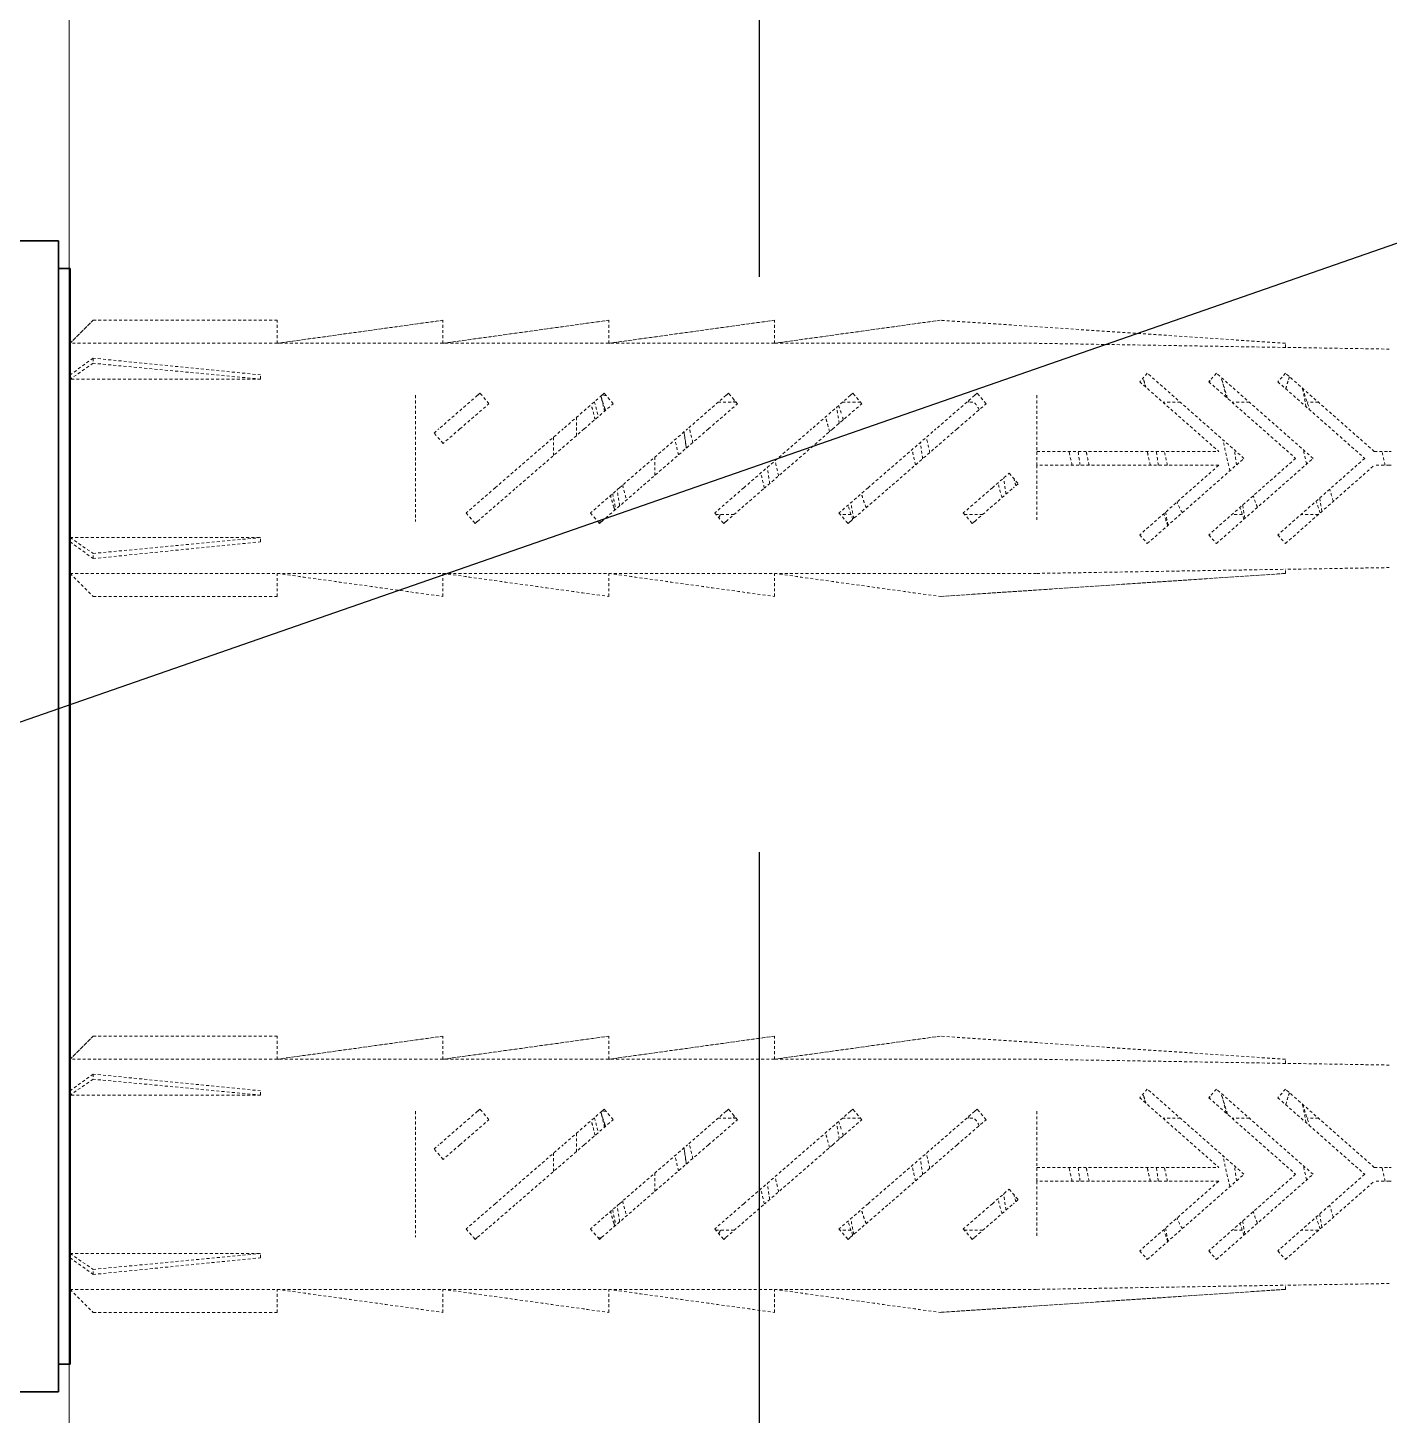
# Model space of a CAD drawing. Header units: inches. Extents: x 258415 to 640093, y 441672 to 945769.
# Drawn here: x 320877 to 320936.2, y 460924.4 to 460984.7 of the extents above; entities that cross this region are included whole.
import ezdxf

# ---------------------------------------------------------------- set-up
doc = ezdxf.new("R2010")
doc.units = ezdxf.units.IN
doc.header["$MEASUREMENT"] = 0
doc.linetypes.add('DASHED2', pattern=[0.375, 0.25, -0.125])
doc.linetypes.add('VERDECKT2', pattern=[0.1875, 0.125, -0.0625])
for name, color, linetype, lineweight in [('Beschlag', 5, 'Continuous', 35), ('CQ Hardware Accs.', 1, 'Continuous', 0), ('CQ Marble', 6, 'Continuous', 0), ('Verdeckt', 250, 'VERDECKT2', 15)]:
    doc.layers.add(name, color=color, linetype=linetype, lineweight=lineweight)
for name, color, linetype in [('CQ section wall', 3, 'Continuous'), ('CQ text label', 3, 'Continuous'), ('CQ_callout', 34, 'Continuous')]:
    doc.layers.add(name, color=color, linetype=linetype)
doc.styles.get("Standard").update_dxf_attribs({"font": 'arial.ttf'})
doc.dimstyles.get("Standard").update_dxf_attribs({"dimtxt": 0.18, "dimasz": 0.18, "dimexe": 0.18, "dimexo": 0.0625, "dimgap": 0.09, "dimtad": 0, "dimtih": 1, "dimtoh": 1, "dimdec": 4, "dimzin": 0, "dimdsep": 46, "dimtxsty": 'Standard', "dimcen": 0.09, "dimadec": 0, "dimazin": 0, "dimtfac": 1, "dimtdec": 4, "dimtofl": 0, "dimtmove": 0, "dimatfit": 3, "dimfxl": 1, "dimtolj": 1, "dimtzin": 0, "dimarcsym": 0})

# ---------------------------------------------------------------- blocks, each defined once
blk = doc.blocks.new('mwe agitus L_7110 elevation')
at = {"layer": 'Beschlag'}
for p, q in [((114917.686, 8137.077), (114909.686, 8137.077)), ((114917.686, 8137.077), (114917.686, 8131.077)), ((114917.686, 8135.877), (114918.186, 8135.877)), ((114918.186, 8135.877), (114918.186, 8131.077)), ((114917.686, 8093.077), (114917.686, 8131.077)), ((114918.186, 8093.077), (114918.186, 8131.077)), ((114917.686, 8093.077), (114917.686, 8087.077)), ((114918.186, 8093.077), (114918.186, 8088.277)), ((114917.686, 8088.277), (114918.186, 8088.277)), ((114917.686, 8087.077), (114909.686, 8087.077))]:
    blk.add_line(p, q, dxfattribs=at)
at = {"layer": 'Verdeckt'}
for p, q in [((114918.186, 8132.627), (114919.186, 8133.627)), ((114919.186, 8133.625), (114918.186, 8132.625)), ((114919.186, 8133.627), (114919.186, 8133.625)), ((114927.186, 8133.627), (114919.186, 8133.627)), ((114927.186, 8133.625), (114919.186, 8133.625)), ((114927.186, 8133.627), (114927.186, 8133.625)), ((114927.186, 8132.627), (114934.386, 8133.627)), ((114934.386, 8133.625), (114927.186, 8132.625)), ((114927.186, 8132.625), (114927.186, 8133.625)), ((114934.386, 8133.627), (114934.386, 8133.625)), ((114934.386, 8132.627), (114941.586, 8133.627)), ((114934.386, 8132.625), (114934.386, 8133.625)), ((114941.586, 8133.625), (114934.386, 8132.625)), ((114941.586, 8133.627), (114941.586, 8133.625)), ((114941.586, 8132.627), (114948.786, 8133.627)), ((114941.586, 8132.625), (114941.586, 8133.625)), ((114948.786, 8133.625), (114941.586, 8132.625)), ((114948.786, 8133.627), (114948.786, 8133.625)), ((114948.786, 8132.627), (114955.986, 8133.627)), ((114948.786, 8132.625), (114948.786, 8133.625)), ((114955.986, 8133.625), (114948.786, 8132.625)), ((114955.986, 8133.627), (114955.986, 8133.625)), ((114970.986, 8132.627), (114955.986, 8133.627)), ((114970.986, 8132.625), (114955.986, 8133.625)), ((114927.186, 8132.625), (114918.186, 8132.625)), ((114934.386, 8132.625), (114927.186, 8132.625)), ((114941.586, 8132.625), (114934.386, 8132.625)), ((114948.786, 8132.625), (114941.586, 8132.625)), ((114960.186, 8132.625), (114948.786, 8132.625)), ((114970.986, 8132.445), (114960.186, 8132.625)), ((114970.986, 8132.627), (114970.986, 8132.625)), ((114970.986, 8132.445), (114970.986, 8132.625)), ((114919.186, 8131.979), (114918.186, 8131.254)), ((114926.459, 8131.254), (114919.186, 8131.979)), ((114919.186, 8131.979), (114919.186, 8131.757)), ((114975.496, 8132.372), (114970.986, 8132.447)), ((114919.186, 8131.757), (114918.186, 8131.069)), ((114926.459, 8131.069), (114919.186, 8131.757)), ((114964.986, 8131.327), (114964.656, 8130.952)), ((114969.186, 8127.627), (114964.986, 8131.327)), ((114967.986, 8131.327), (114967.656, 8130.952)), ((114972.186, 8127.627), (114967.986, 8131.327)), ((114970.986, 8131.327), (114970.656, 8130.952)), ((114974.846, 8127.927), (114970.986, 8131.327)), ((114926.459, 8131.069), (114918.186, 8131.069)), ((114926.459, 8131.069), (114926.459, 8131.254)), ((114964.656, 8130.952), (114968.089, 8127.927)), ((114967.656, 8130.952), (114971.43, 8127.627)), ((114970.656, 8130.952), (114974.43, 8127.627)), ((114933.186, 8130.365), (114933.186, 8124.889)), ((114935.888, 8130.365), (114934.203, 8128.905)), ((114935.99, 8130.454), (114935.888, 8130.365)), ((114936.067, 8130.365), (114935.99, 8130.454)), ((114936.383, 8130), (114936.067, 8130.365)), ((114941.288, 8130.365), (114939.603, 8128.905)), ((114941.39, 8130.454), (114941.288, 8130.365)), ((114941.481, 8130.348), (114941.297, 8130.373)), ((114941.467, 8130.365), (114941.39, 8130.454)), ((114941.783, 8130), (114941.467, 8130.365)), ((114946.688, 8130.365), (114945.003, 8128.905)), ((114946.79, 8130.454), (114946.688, 8130.365)), ((114946.867, 8130.365), (114946.79, 8130.454)), ((114947.183, 8130), (114946.867, 8130.365)), ((114952.088, 8130.365), (114950.403, 8128.905)), ((114952.19, 8130.454), (114952.088, 8130.365)), ((114952.267, 8130.365), (114952.19, 8130.454)), ((114952.583, 8130), (114952.267, 8130.365)), ((114957.488, 8130.365), (114955.803, 8128.905)), ((114957.59, 8130.454), (114957.488, 8130.365)), ((114957.667, 8130.365), (114957.59, 8130.454)), ((114957.983, 8130), (114957.667, 8130.365)), ((114960.186, 8130.365), (114960.186, 8127.927)), ((114935.119, 8128.905), (114936.383, 8130)), ((114940.519, 8128.905), (114941.783, 8130)), ((114945.919, 8128.905), (114947.183, 8130)), ((114947.13, 8130.061), (114946.337, 8130.061)), ((114951.319, 8128.905), (114952.583, 8130)), ((114952.53, 8130.061), (114951.737, 8130.061)), ((114956.719, 8128.905), (114957.983, 8130)), ((114957.399, 8130.061), (114957.137, 8130.061)), ((114966.423, 8130.061), (114965.667, 8130.061)), ((114969.423, 8130.061), (114968.667, 8130.061)), ((114972.423, 8130.061), (114971.931, 8130.061)), ((114940.186, 8129.411), (114940.186, 8128.617)), ((114933.997, 8128.727), (114934.203, 8128.905)), ((114934.39, 8128.274), (114933.997, 8128.727)), ((114935.119, 8128.905), (114934.39, 8128.274)), ((114936.654, 8126.349), (114939.603, 8128.905)), ((114940.519, 8128.905), (114937.57, 8126.349)), ((114939.184, 8127.748), (114939.184, 8128.542)), ((114942.054, 8126.349), (114945.003, 8128.905)), ((114945.919, 8128.905), (114942.97, 8126.349)), ((114947.454, 8126.349), (114950.403, 8128.905)), ((114951.319, 8128.905), (114948.37, 8126.349)), ((114952.854, 8126.349), (114955.803, 8128.905)), ((114956.719, 8128.905), (114953.77, 8126.349)), ((114960.186, 8127.927), (114968.089, 8127.927)), ((114960.186, 8127.327), (114960.186, 8127.927)), ((114974.846, 8127.927), (114975.496, 8127.927)), ((114943.586, 8126.883), (114943.586, 8127.677)), ((114960.186, 8127.327), (114960.186, 8124.889)), ((114968.089, 8127.327), (114960.186, 8127.327)), ((114968.089, 8127.327), (114964.656, 8124.302)), ((114964.986, 8123.927), (114969.186, 8127.627)), ((114971.43, 8127.627), (114967.656, 8124.302)), ((114967.986, 8123.927), (114972.186, 8127.627)), ((114974.43, 8127.627), (114970.656, 8124.302)), ((114970.986, 8123.927), (114974.846, 8127.327)), ((114975.496, 8127.327), (114974.846, 8127.327)), ((114958.254, 8126.349), (114958.982, 8126.981)), ((114958.982, 8126.981), (114959.375, 8126.527)), ((114959.375, 8126.527), (114959.17, 8126.349)), ((114936.654, 8126.349), (114935.39, 8125.254)), ((114935.885, 8124.889), (114937.57, 8126.349)), ((114942.054, 8126.349), (114940.79, 8125.254)), ((114941.285, 8124.889), (114942.97, 8126.349)), ((114947.454, 8126.349), (114946.19, 8125.254)), ((114946.685, 8124.889), (114948.37, 8126.349)), ((114952.854, 8126.349), (114951.59, 8125.254)), ((114952.085, 8124.889), (114953.77, 8126.349)), ((114958.254, 8126.349), (114956.99, 8125.254)), ((114957.485, 8124.889), (114959.17, 8126.349)), ((114935.39, 8125.254), (114935.706, 8124.889)), ((114935.706, 8124.889), (114935.783, 8124.8)), ((114935.783, 8124.8), (114935.885, 8124.889)), ((114940.79, 8125.254), (114941.106, 8124.889)), ((114941.106, 8124.889), (114941.183, 8124.8)), ((114941.272, 8124.877), (114941.133, 8124.858)), ((114941.183, 8124.8), (114941.285, 8124.889)), ((114946.19, 8125.254), (114946.506, 8124.889)), ((114947.036, 8125.193), (114946.244, 8125.193)), ((114946.506, 8124.889), (114946.583, 8124.8)), ((114946.583, 8124.8), (114946.685, 8124.889)), ((114951.59, 8125.254), (114951.906, 8124.889)), ((114952.112, 8125.193), (114951.643, 8125.193)), ((114951.906, 8124.889), (114951.983, 8124.8)), ((114951.983, 8124.8), (114952.085, 8124.889)), ((114956.99, 8125.254), (114957.306, 8124.889)), ((114957.836, 8125.193), (114957.043, 8125.193)), ((114957.306, 8124.889), (114957.383, 8124.8)), ((114957.383, 8124.8), (114957.485, 8124.889)), ((114965.712, 8125.193), (114965.667, 8125.193)), ((114969.112, 8125.193), (114968.667, 8125.193)), ((114972.423, 8125.193), (114971.667, 8125.193)), ((114918.186, 8124.185), (114926.459, 8124.185)), ((114918.186, 8124.185), (114919.186, 8123.497)), ((114919.186, 8123.497), (114926.459, 8124.185)), ((114926.459, 8124), (114926.459, 8124.185)), ((114964.656, 8124.302), (114964.986, 8123.927)), ((114967.656, 8124.302), (114967.986, 8123.927)), ((114970.656, 8124.302), (114970.986, 8123.927)), ((114918.186, 8124), (114919.186, 8123.275)), ((114919.186, 8123.275), (114926.459, 8124)), ((114919.186, 8123.275), (114919.186, 8123.497)), ((114918.186, 8122.629), (114927.186, 8122.629)), ((114918.186, 8122.629), (114919.186, 8121.629)), ((114918.186, 8122.627), (114919.186, 8121.627)), ((114927.186, 8122.629), (114934.386, 8122.629)), ((114927.186, 8122.629), (114934.386, 8121.629)), ((114927.186, 8121.629), (114927.186, 8122.629)), ((114927.186, 8122.627), (114934.386, 8121.627)), ((114934.386, 8122.629), (114941.586, 8122.629)), ((114934.386, 8122.629), (114941.586, 8121.629)), ((114934.386, 8121.629), (114934.386, 8122.629)), ((114934.386, 8122.627), (114941.586, 8121.627)), ((114941.586, 8122.629), (114948.786, 8122.629)), ((114941.586, 8122.629), (114948.786, 8121.629)), ((114941.586, 8121.629), (114941.586, 8122.629)), ((114941.586, 8122.627), (114948.786, 8121.627)), ((114948.786, 8122.629), (114960.186, 8122.629)), ((114948.786, 8122.629), (114955.986, 8121.629)), ((114948.786, 8121.629), (114948.786, 8122.629)), ((114948.786, 8122.627), (114955.986, 8121.627)), ((114955.986, 8121.629), (114970.986, 8122.629)), ((114970.986, 8122.627), (114955.986, 8121.627)), ((114960.186, 8122.629), (114970.986, 8122.809)), ((114975.496, 8122.882), (114970.986, 8122.807)), ((114970.986, 8122.629), (114970.986, 8122.809)), ((114970.986, 8122.627), (114970.986, 8122.629)), ((114919.186, 8121.627), (114919.186, 8121.629)), ((114919.186, 8121.629), (114927.186, 8121.629)), ((114919.186, 8121.627), (114927.186, 8121.627)), ((114927.186, 8121.627), (114927.186, 8121.629)), ((114934.386, 8121.627), (114934.386, 8121.629)), ((114941.586, 8121.627), (114941.586, 8121.629)), ((114948.786, 8121.627), (114948.786, 8121.629)), ((114955.986, 8121.627), (114955.986, 8121.629)), ((114918.186, 8101.527), (114919.186, 8102.527)), ((114919.186, 8102.525), (114918.186, 8101.525)), ((114919.186, 8102.527), (114919.186, 8102.525)), ((114927.186, 8102.527), (114919.186, 8102.527)), ((114927.186, 8102.525), (114919.186, 8102.525)), ((114927.186, 8102.527), (114927.186, 8102.525)), ((114927.186, 8101.527), (114934.386, 8102.527)), ((114934.386, 8102.525), (114927.186, 8101.525)), ((114927.186, 8101.525), (114927.186, 8102.525)), ((114934.386, 8102.527), (114934.386, 8102.525)), ((114934.386, 8101.527), (114941.586, 8102.527)), ((114934.386, 8101.525), (114934.386, 8102.525)), ((114941.586, 8102.525), (114934.386, 8101.525)), ((114941.586, 8102.527), (114941.586, 8102.525)), ((114941.586, 8101.527), (114948.786, 8102.527)), ((114941.586, 8101.525), (114941.586, 8102.525)), ((114948.786, 8102.525), (114941.586, 8101.525)), ((114948.786, 8102.527), (114948.786, 8102.525)), ((114948.786, 8101.527), (114955.986, 8102.527)), ((114948.786, 8101.525), (114948.786, 8102.525)), ((114955.986, 8102.525), (114948.786, 8101.525)), ((114955.986, 8102.527), (114955.986, 8102.525)), ((114970.986, 8101.527), (114955.986, 8102.527)), ((114970.986, 8101.525), (114955.986, 8102.525)), ((114927.186, 8101.525), (114918.186, 8101.525)), ((114934.386, 8101.525), (114927.186, 8101.525)), ((114941.586, 8101.525), (114934.386, 8101.525)), ((114948.786, 8101.525), (114941.586, 8101.525)), ((114960.186, 8101.525), (114948.786, 8101.525)), ((114970.986, 8101.345), (114960.186, 8101.525)), ((114970.986, 8101.527), (114970.986, 8101.525)), ((114970.986, 8101.345), (114970.986, 8101.525)), ((114975.496, 8101.272), (114970.986, 8101.347)), ((114919.186, 8100.879), (114918.186, 8100.154)), ((114919.186, 8100.657), (114918.186, 8099.969)), ((114926.459, 8100.154), (114919.186, 8100.879)), ((114919.186, 8100.879), (114919.186, 8100.657)), ((114926.459, 8099.969), (114919.186, 8100.657)), ((114926.459, 8099.969), (114926.459, 8100.154)), ((114964.986, 8100.227), (114964.656, 8099.852)), ((114969.186, 8096.527), (114964.986, 8100.227)), ((114967.986, 8100.227), (114967.656, 8099.852)), ((114972.186, 8096.527), (114967.986, 8100.227)), ((114970.986, 8100.227), (114970.656, 8099.852)), ((114974.846, 8096.827), (114970.986, 8100.227)), ((114926.459, 8099.969), (114918.186, 8099.969)), ((114964.656, 8099.852), (114968.089, 8096.827)), ((114967.656, 8099.852), (114971.43, 8096.527)), ((114970.656, 8099.852), (114974.43, 8096.527)), ((114933.186, 8099.265), (114933.186, 8093.789)), ((114935.888, 8099.265), (114934.203, 8097.805)), ((114935.119, 8097.805), (114936.383, 8098.9)), ((114935.99, 8099.354), (114935.888, 8099.265)), ((114936.067, 8099.265), (114935.99, 8099.354)), ((114936.383, 8098.9), (114936.067, 8099.265)), ((114941.288, 8099.265), (114939.603, 8097.805)), ((114940.519, 8097.805), (114941.783, 8098.9)), ((114941.39, 8099.354), (114941.288, 8099.265)), ((114941.481, 8099.248), (114941.297, 8099.273)), ((114941.467, 8099.265), (114941.39, 8099.354)), ((114941.783, 8098.9), (114941.467, 8099.265)), ((114946.688, 8099.265), (114945.003, 8097.805)), ((114945.919, 8097.805), (114947.183, 8098.9)), ((114947.13, 8098.961), (114946.337, 8098.961)), ((114946.79, 8099.354), (114946.688, 8099.265)), ((114946.867, 8099.265), (114946.79, 8099.354)), ((114947.183, 8098.9), (114946.867, 8099.265)), ((114952.088, 8099.265), (114950.403, 8097.805)), ((114951.319, 8097.805), (114952.583, 8098.9)), ((114952.53, 8098.961), (114951.737, 8098.961)), ((114952.19, 8099.354), (114952.088, 8099.265)), ((114952.267, 8099.265), (114952.19, 8099.354)), ((114952.583, 8098.9), (114952.267, 8099.265)), ((114957.488, 8099.265), (114955.803, 8097.805)), ((114956.719, 8097.805), (114957.983, 8098.9)), ((114957.399, 8098.961), (114957.137, 8098.961)), ((114957.59, 8099.354), (114957.488, 8099.265)), ((114957.667, 8099.265), (114957.59, 8099.354)), ((114957.983, 8098.9), (114957.667, 8099.265)), ((114960.186, 8099.265), (114960.186, 8096.827)), ((114966.423, 8098.961), (114965.667, 8098.961)), ((114969.423, 8098.961), (114968.667, 8098.961)), ((114972.423, 8098.961), (114971.931, 8098.961)), ((114940.186, 8098.311), (114940.186, 8097.517)), ((114933.997, 8097.627), (114934.203, 8097.805)), ((114934.39, 8097.174), (114933.997, 8097.627)), ((114935.119, 8097.805), (114934.39, 8097.174)), ((114936.654, 8095.249), (114939.603, 8097.805)), ((114940.519, 8097.805), (114937.57, 8095.249)), ((114942.054, 8095.249), (114945.003, 8097.805)), ((114945.919, 8097.805), (114942.97, 8095.249)), ((114947.454, 8095.249), (114950.403, 8097.805)), ((114951.319, 8097.805), (114948.37, 8095.249)), ((114952.854, 8095.249), (114955.803, 8097.805)), ((114956.719, 8097.805), (114953.77, 8095.249)), ((114939.184, 8096.648), (114939.184, 8097.442)), ((114943.586, 8095.783), (114943.586, 8096.577)), ((114960.186, 8096.827), (114968.089, 8096.827)), ((114960.186, 8096.227), (114960.186, 8096.827)), ((114964.986, 8092.827), (114969.186, 8096.527)), ((114971.43, 8096.527), (114967.656, 8093.202)), ((114967.986, 8092.827), (114972.186, 8096.527)), ((114974.43, 8096.527), (114970.656, 8093.202)), ((114974.846, 8096.827), (114975.496, 8096.827)), ((114958.254, 8095.249), (114958.982, 8095.881)), ((114958.982, 8095.881), (114959.375, 8095.427)), ((114960.186, 8096.227), (114960.186, 8093.789)), ((114968.089, 8096.227), (114960.186, 8096.227)), ((114968.089, 8096.227), (114964.656, 8093.202)), ((114970.986, 8092.827), (114974.846, 8096.227)), ((114975.496, 8096.227), (114974.846, 8096.227)), ((114936.654, 8095.249), (114935.39, 8094.154)), ((114935.885, 8093.789), (114937.57, 8095.249)), ((114942.054, 8095.249), (114940.79, 8094.154)), ((114941.285, 8093.789), (114942.97, 8095.249)), ((114947.454, 8095.249), (114946.19, 8094.154)), ((114946.685, 8093.789), (114948.37, 8095.249)), ((114952.854, 8095.249), (114951.59, 8094.154)), ((114952.085, 8093.789), (114953.77, 8095.249)), ((114958.254, 8095.249), (114956.99, 8094.154)), ((114957.485, 8093.789), (114959.17, 8095.249)), ((114959.375, 8095.427), (114959.17, 8095.249)), ((114935.39, 8094.154), (114935.706, 8093.789)), ((114940.79, 8094.154), (114941.106, 8093.789)), ((114946.19, 8094.154), (114946.506, 8093.789)), ((114947.036, 8094.093), (114946.244, 8094.093)), ((114951.59, 8094.154), (114951.906, 8093.789)), ((114952.112, 8094.093), (114951.643, 8094.093)), ((114956.99, 8094.154), (114957.306, 8093.789)), ((114957.836, 8094.093), (114957.043, 8094.093)), ((114965.712, 8094.093), (114965.667, 8094.093)), ((114969.112, 8094.093), (114968.667, 8094.093)), ((114972.423, 8094.093), (114971.667, 8094.093)), ((114935.706, 8093.789), (114935.783, 8093.7)), ((114935.783, 8093.7), (114935.885, 8093.789)), ((114941.106, 8093.789), (114941.183, 8093.7)), ((114941.272, 8093.777), (114941.133, 8093.758)), ((114941.183, 8093.7), (114941.285, 8093.789)), ((114946.506, 8093.789), (114946.583, 8093.7)), ((114946.583, 8093.7), (114946.685, 8093.789)), ((114951.906, 8093.789), (114951.983, 8093.7)), ((114951.983, 8093.7), (114952.085, 8093.789)), ((114957.306, 8093.789), (114957.383, 8093.7)), ((114957.383, 8093.7), (114957.485, 8093.789)), ((114918.186, 8093.085), (114926.459, 8093.085)), ((114918.186, 8093.085), (114919.186, 8092.397)), ((114918.186, 8092.9), (114919.186, 8092.175)), ((114919.186, 8092.397), (114926.459, 8093.085)), ((114919.186, 8092.175), (114926.459, 8092.9)), ((114926.459, 8092.9), (114926.459, 8093.085)), ((114964.656, 8093.202), (114964.986, 8092.827)), ((114967.656, 8093.202), (114967.986, 8092.827)), ((114970.656, 8093.202), (114970.986, 8092.827)), ((114919.186, 8092.175), (114919.186, 8092.397)), ((114960.186, 8091.529), (114970.986, 8091.709)), ((114975.496, 8091.782), (114970.986, 8091.707)), ((114970.986, 8091.529), (114970.986, 8091.709)), ((114918.186, 8091.529), (114927.186, 8091.529)), ((114918.186, 8091.529), (114919.186, 8090.529)), ((114918.186, 8091.527), (114919.186, 8090.527)), ((114927.186, 8091.529), (114934.386, 8091.529)), ((114927.186, 8091.529), (114934.386, 8090.529)), ((114927.186, 8090.529), (114927.186, 8091.529)), ((114927.186, 8091.527), (114934.386, 8090.527)), ((114934.386, 8091.529), (114941.586, 8091.529)), ((114934.386, 8091.529), (114941.586, 8090.529)), ((114934.386, 8090.529), (114934.386, 8091.529)), ((114934.386, 8091.527), (114941.586, 8090.527)), ((114941.586, 8091.529), (114948.786, 8091.529)), ((114941.586, 8091.529), (114948.786, 8090.529)), ((114941.586, 8090.529), (114941.586, 8091.529)), ((114941.586, 8091.527), (114948.786, 8090.527)), ((114948.786, 8091.529), (114960.186, 8091.529)), ((114948.786, 8091.529), (114955.986, 8090.529)), ((114948.786, 8090.529), (114948.786, 8091.529)), ((114948.786, 8091.527), (114955.986, 8090.527)), ((114955.986, 8090.529), (114970.986, 8091.529)), ((114970.986, 8091.527), (114955.986, 8090.527)), ((114970.986, 8091.527), (114970.986, 8091.529)), ((114919.186, 8090.527), (114919.186, 8090.529)), ((114919.186, 8090.529), (114927.186, 8090.529)), ((114919.186, 8090.527), (114927.186, 8090.527)), ((114927.186, 8090.527), (114927.186, 8090.529)), ((114934.386, 8090.527), (114934.386, 8090.529)), ((114941.586, 8090.527), (114941.586, 8090.529)), ((114948.786, 8090.527), (114948.786, 8090.529)), ((114955.986, 8090.527), (114955.986, 8090.529))]:
    blk.add_line(p, q, dxfattribs=at)
for points in [[(114964.91, 8130.721), (114964.873, 8130.873), (114964.837, 8131.004), (114964.8, 8131.112)], [(114964.834, 8131.01), (114964.864, 8130.912), (114964.894, 8130.814), (114964.924, 8130.716)], [(114967.684, 8130.927), (114967.692, 8130.955), (114967.7, 8130.982), (114967.709, 8131.01)], [(114967.71, 8131.006), (114967.709, 8131.004), (114967.709, 8131.003), (114967.709, 8131.002)], [(114968.404, 8130.291), (114968.332, 8130.653), (114968.26, 8130.942), (114968.188, 8131.14)], [(114968.234, 8131.01), (114968.313, 8130.749), (114968.394, 8130.488), (114968.477, 8130.229)], [(114970.999, 8130.65), (114971.036, 8130.77), (114971.072, 8130.89), (114971.109, 8131.01)], [(114971.163, 8131.171), (114971.145, 8131.123), (114971.127, 8131.069), (114971.109, 8131.008)], [(114941.245, 8130.328), (114941.299, 8130.159), (114941.353, 8129.99), (114941.409, 8129.823)], [(114947.012, 8130.061), (114947.023, 8130.094), (114947.034, 8130.127), (114947.044, 8130.16)], [(114957.212, 8130.061), (114957.222, 8130.092), (114957.232, 8130.122), (114957.242, 8130.152)], [(114971.882, 8129.868), (114971.829, 8130.176), (114971.775, 8130.451), (114971.722, 8130.679)], [(114971.74, 8130.663), (114971.837, 8130.35), (114971.936, 8130.039), (114972.039, 8129.733)], [(114941.409, 8129.823), (114941.421, 8129.786), (114941.434, 8129.748), (114941.446, 8129.708)], [(114951.6, 8129.147), (114951.562, 8129.391), (114951.525, 8129.623), (114951.487, 8129.839)], [(114951.576, 8129.922), (114951.623, 8129.78), (114951.67, 8129.64), (114951.719, 8129.5)], [(114957.681, 8129.737), (114957.587, 8129.944), (114957.493, 8130.05), (114957.399, 8130.052)], [(114945.239, 8128.313), (114945.185, 8128.543), (114945.132, 8128.764), (114945.078, 8128.965)], [(114951.782, 8129.3), (114951.761, 8129.368), (114951.74, 8129.433), (114951.719, 8129.493)], [(114944.616, 8127.776), (114944.565, 8128.002), (114944.515, 8128.226), (114944.465, 8128.439)], [(114944.96, 8128.074), (114944.926, 8128.314), (114944.892, 8128.55), (114944.858, 8128.78)], [(114955.224, 8127.609), (114955.19, 8127.846), (114955.157, 8128.083), (114955.123, 8128.316)], [(114955.538, 8127.879), (114955.487, 8128.106), (114955.436, 8128.328), (114955.385, 8128.54)], [(114968.57, 8127.084), (114968.469, 8127.531), (114968.367, 8128.005), (114968.265, 8128.437)], [(114954.913, 8127.342), (114954.863, 8127.562), (114954.814, 8127.786), (114954.764, 8128.005)], [(114961.716, 8127.328), (114961.671, 8127.527), (114961.627, 8127.729), (114961.582, 8127.927)], [(114962.064, 8127.328), (114962.036, 8127.527), (114962.007, 8127.728), (114961.979, 8127.927)], [(114965.464, 8127.328), (114965.436, 8127.528), (114965.407, 8127.728), (114965.379, 8127.928)], [(114965.861, 8127.327), (114965.816, 8127.525), (114965.772, 8127.727), (114965.727, 8127.926)], [(114968.862, 8127.341), (114968.831, 8127.558), (114968.8, 8127.776), (114968.769, 8127.993)], [(114971.904, 8127.38), (114971.858, 8127.586), (114971.812, 8127.794), (114971.766, 8127.998)], [(114975.316, 8127.327), (114975.271, 8127.526), (114975.227, 8127.727), (114975.182, 8127.925)], [(114975.496, 8127.927), (114975.521, 8127.927), (114975.548, 8127.927), (114975.575, 8127.927)], [(114948.579, 8126.533), (114948.545, 8126.763), (114948.511, 8126.998), (114948.477, 8127.237)], [(114948.966, 8126.866), (114948.916, 8127.08), (114948.866, 8127.304), (114948.816, 8127.529)], [(114975.575, 8127.327), (114975.548, 8127.327), (114975.521, 8127.327), (114975.496, 8127.327)], [(114948.352, 8126.339), (114948.299, 8126.542), (114948.246, 8126.762), (114948.192, 8126.992)], [(114958.671, 8125.923), (114958.612, 8126.111), (114958.553, 8126.327), (114958.495, 8126.562)], [(114958.848, 8126.074), (114958.813, 8126.299), (114958.778, 8126.533), (114958.743, 8126.774)], [(114959.271, 8126.437), (114959.247, 8126.532), (114959.222, 8126.631), (114959.198, 8126.732)], [(114942.068, 8125.568), (114942.029, 8125.784), (114941.99, 8126.016), (114941.951, 8126.26)], [(114972.571, 8125.329), (114972.539, 8125.511), (114972.507, 8125.706), (114972.474, 8125.909)], [(114973.067, 8125.766), (114973.015, 8125.919), (114972.962, 8126.097), (114972.91, 8126.293)], [(114941.851, 8125.38), (114941.839, 8125.417), (114941.826, 8125.454), (114941.814, 8125.491)], [(114952.183, 8124.974), (114952.117, 8125.182), (114952.049, 8125.388), (114951.98, 8125.592)], [(114966.509, 8125.271), (114966.432, 8125.36), (114966.355, 8125.522), (114966.277, 8125.739)], [(114969.181, 8124.98), (114969.126, 8125.153), (114969.069, 8125.326), (114969.012, 8125.497)], [(114969.227, 8125.027), (114969.193, 8125.204), (114969.159, 8125.395), (114969.124, 8125.599)], [(114972.324, 8125.754), (114972.322, 8125.759), (114972.321, 8125.763), (114972.319, 8125.768)], [(114972.493, 8125.254), (114972.438, 8125.422), (114972.381, 8125.589), (114972.324, 8125.754)], [(114946.244, 8125.202), (114946.244, 8125.202), (114946.243, 8125.202), (114946.243, 8125.202)], [(114946.431, 8125.193), (114946.414, 8125.14), (114946.397, 8125.088), (114946.38, 8125.035)], [(114965.868, 8124.704), (114965.814, 8124.878), (114965.758, 8125.052), (114965.702, 8125.224)], [(114965.888, 8124.726), (114965.851, 8124.895), (114965.814, 8125.084), (114965.777, 8125.29)], [(114964.91, 8099.621), (114964.873, 8099.773), (114964.837, 8099.904), (114964.8, 8100.012)], [(114968.404, 8099.191), (114968.332, 8099.553), (114968.26, 8099.842), (114968.188, 8100.04)], [(114971.163, 8100.071), (114971.145, 8100.023), (114971.127, 8099.969), (114971.109, 8099.908)], [(114964.834, 8099.91), (114964.864, 8099.812), (114964.894, 8099.714), (114964.924, 8099.616)], [(114967.684, 8099.827), (114967.692, 8099.855), (114967.7, 8099.882), (114967.709, 8099.91)], [(114967.71, 8099.906), (114967.709, 8099.904), (114967.709, 8099.903), (114967.709, 8099.902)], [(114968.234, 8099.91), (114968.313, 8099.649), (114968.394, 8099.388), (114968.477, 8099.129)], [(114970.999, 8099.55), (114971.036, 8099.67), (114971.072, 8099.79), (114971.109, 8099.91)], [(114971.882, 8098.768), (114971.829, 8099.076), (114971.775, 8099.351), (114971.722, 8099.579)], [(114971.74, 8099.563), (114971.837, 8099.25), (114971.936, 8098.939), (114972.039, 8098.633)], [(114941.245, 8099.228), (114941.299, 8099.059), (114941.353, 8098.89), (114941.409, 8098.723)], [(114947.012, 8098.961), (114947.023, 8098.994), (114947.034, 8099.027), (114947.044, 8099.06)], [(114951.576, 8098.822), (114951.623, 8098.68), (114951.67, 8098.54), (114951.719, 8098.4)], [(114957.212, 8098.961), (114957.222, 8098.992), (114957.232, 8099.022), (114957.242, 8099.052)], [(114957.681, 8098.637), (114957.587, 8098.844), (114957.493, 8098.95), (114957.399, 8098.952)], [(114941.409, 8098.723), (114941.421, 8098.686), (114941.434, 8098.648), (114941.446, 8098.608)], [(114951.6, 8098.047), (114951.562, 8098.291), (114951.525, 8098.523), (114951.487, 8098.739)], [(114951.782, 8098.2), (114951.761, 8098.268), (114951.74, 8098.333), (114951.719, 8098.393)], [(114944.96, 8096.974), (114944.926, 8097.214), (114944.892, 8097.45), (114944.858, 8097.68)], [(114945.239, 8097.213), (114945.185, 8097.443), (114945.132, 8097.664), (114945.078, 8097.865)], [(114944.616, 8096.676), (114944.565, 8096.902), (114944.515, 8097.126), (114944.465, 8097.339)], [(114955.224, 8096.509), (114955.19, 8096.746), (114955.157, 8096.983), (114955.123, 8097.216)], [(114955.538, 8096.779), (114955.487, 8097.006), (114955.436, 8097.228), (114955.385, 8097.44)], [(114968.57, 8095.984), (114968.469, 8096.431), (114968.367, 8096.905), (114968.265, 8097.337)], [(114948.966, 8095.766), (114948.916, 8095.98), (114948.866, 8096.204), (114948.816, 8096.429)], [(114954.913, 8096.242), (114954.863, 8096.462), (114954.814, 8096.686), (114954.764, 8096.905)], [(114961.716, 8096.228), (114961.671, 8096.427), (114961.627, 8096.629), (114961.582, 8096.827)], [(114962.064, 8096.228), (114962.036, 8096.427), (114962.007, 8096.628), (114961.979, 8096.827)], [(114965.464, 8096.228), (114965.436, 8096.428), (114965.407, 8096.628), (114965.379, 8096.828)], [(114965.861, 8096.227), (114965.816, 8096.425), (114965.772, 8096.627), (114965.727, 8096.826)], [(114968.862, 8096.241), (114968.831, 8096.458), (114968.8, 8096.676), (114968.769, 8096.893)], [(114971.904, 8096.28), (114971.858, 8096.486), (114971.812, 8096.694), (114971.766, 8096.898)], [(114975.316, 8096.227), (114975.271, 8096.426), (114975.227, 8096.627), (114975.182, 8096.825)], [(114975.496, 8096.827), (114975.521, 8096.827), (114975.548, 8096.827), (114975.575, 8096.827)], [(114948.352, 8095.239), (114948.299, 8095.442), (114948.246, 8095.662), (114948.192, 8095.892)], [(114948.579, 8095.433), (114948.545, 8095.663), (114948.511, 8095.898), (114948.477, 8096.137)], [(114975.575, 8096.227), (114975.548, 8096.227), (114975.521, 8096.227), (114975.496, 8096.227)], [(114942.068, 8094.468), (114942.029, 8094.684), (114941.99, 8094.916), (114941.951, 8095.16)], [(114958.671, 8094.823), (114958.612, 8095.011), (114958.553, 8095.227), (114958.495, 8095.462)], [(114958.848, 8094.974), (114958.813, 8095.199), (114958.778, 8095.433), (114958.743, 8095.674)], [(114959.271, 8095.337), (114959.247, 8095.432), (114959.222, 8095.531), (114959.198, 8095.632)], [(114973.067, 8094.666), (114973.015, 8094.819), (114972.962, 8094.997), (114972.91, 8095.193)], [(114966.509, 8094.171), (114966.432, 8094.26), (114966.355, 8094.422), (114966.277, 8094.639)], [(114972.324, 8094.654), (114972.322, 8094.659), (114972.321, 8094.663), (114972.319, 8094.668)], [(114972.493, 8094.154), (114972.438, 8094.322), (114972.381, 8094.489), (114972.324, 8094.654)], [(114972.571, 8094.229), (114972.539, 8094.411), (114972.507, 8094.606), (114972.474, 8094.809)], [(114941.851, 8094.28), (114941.839, 8094.317), (114941.826, 8094.354), (114941.814, 8094.391)], [(114946.244, 8094.102), (114946.244, 8094.102), (114946.243, 8094.102), (114946.243, 8094.102)], [(114946.431, 8094.093), (114946.414, 8094.04), (114946.397, 8093.988), (114946.38, 8093.935)], [(114952.183, 8093.874), (114952.117, 8094.082), (114952.049, 8094.288), (114951.98, 8094.492)], [(114965.868, 8093.604), (114965.814, 8093.778), (114965.758, 8093.952), (114965.702, 8094.124)], [(114965.888, 8093.626), (114965.851, 8093.795), (114965.814, 8093.984), (114965.777, 8094.19)], [(114969.181, 8093.88), (114969.126, 8094.053), (114969.069, 8094.226), (114969.012, 8094.397)], [(114969.227, 8093.927), (114969.193, 8094.104), (114969.159, 8094.295), (114969.124, 8094.499)]]:
    blk.add_open_spline(points, degree=3, dxfattribs=at)
for points, knots in [([(114941.403, 8129.671), (114941.375, 8129.806), (114941.348, 8129.931), (114941.295, 8130.15), (114941.27, 8130.244), (114941.245, 8130.328)], [2.8504863, 2.8504863, 2.8504863, 2.8504863, 2.9049608, 2.9049608, 2.9547699, 2.9547699, 2.9547699, 2.9547699]), ([(114940.992, 8129.315), (114940.959, 8129.458), (114940.926, 8129.591), (114940.868, 8129.803), (114940.844, 8129.885), (114940.82, 8129.96)], [1.32629402, 1.32629402, 1.32629402, 1.32629402, 1.38026031, 1.38026031, 1.41992259, 1.41992259, 1.41992259, 1.41992259]), ([(114940.961, 8130.082), (114941.018, 8129.903), (114941.074, 8129.688), (114941.131, 8129.441), (114941.132, 8129.439), (114941.132, 8129.436)], [0.40413123, 0.40413123, 0.40413123, 0.40413123, 0.49794362, 0.49794362, 0.49880085, 0.49880085, 0.49880085, 0.49880085]), ([(114951.181, 8128.784), (114951.143, 8128.933), (114951.105, 8129.074), (114951.068, 8129.202), (114951.045, 8129.28), (114951.023, 8129.353), (114951, 8129.421)], [62.5696501, 62.5696501, 62.5696501, 62.5696501, 62.7776324, 62.7776324, 62.7776324, 62.9033934, 62.9033934, 62.9033934, 62.9033934]), ([(114944.853, 8128.775), (114944.877, 8128.615), (114944.901, 8128.45), (114944.936, 8128.213), (114944.946, 8128.142), (114944.956, 8128.071)], [2.88896324, 2.88896324, 2.88896324, 2.88896324, 2.93999732, 2.93999732, 2.96162878, 2.96162878, 2.96162878, 2.96162878]), ([(114962.461, 8127.328), (114962.429, 8127.47), (114962.397, 8127.613), (114962.366, 8127.756), (114962.353, 8127.813), (114962.34, 8127.87), (114962.327, 8127.927)], [36.817548, 36.817548, 36.817548, 36.817548, 36.993962, 36.993962, 36.993962, 37.0646749, 37.0646749, 37.0646749, 37.0646749]), ([(114965.116, 8127.328), (114965.084, 8127.47), (114965.052, 8127.613), (114965.02, 8127.756), (114965.007, 8127.813), (114964.995, 8127.87), (114964.982, 8127.927)], [36.817548, 36.817548, 36.817548, 36.817548, 36.993962, 36.993962, 36.993962, 37.0646749, 37.0646749, 37.0646749, 37.0646749]), ([(114941.814, 8125.491), (114941.782, 8125.584), (114941.751, 8125.689), (114941.702, 8125.871), (114941.684, 8125.941), (114941.666, 8126.013)], [0.88783989, 0.88783989, 0.88783989, 0.88783989, 0.93694015, 0.93694015, 0.96522654, 0.96522654, 0.96522654, 0.96522654]), ([(114941.757, 8126.092), (114941.78, 8125.969), (114941.803, 8125.849), (114941.848, 8125.623), (114941.87, 8125.517), (114941.892, 8125.415)], [0.8578742, 0.8578742, 0.8578742, 0.8578742, 0.89904439, 0.89904439, 0.93837625, 0.93837625, 0.93837625, 0.93837625]), ([(114942.191, 8126.468), (114942.192, 8126.465), (114942.192, 8126.461), (114942.25, 8126.223), (114942.307, 8126.01), (114942.364, 8125.824)], [1.0102751, 1.0102751, 1.0102751, 1.0102751, 1.01142386, 1.01142386, 1.09323009, 1.09323009, 1.09323009, 1.09323009]), ([(114952.775, 8125.491), (114952.737, 8125.572), (114952.698, 8125.669), (114952.66, 8125.782), (114952.627, 8125.877), (114952.595, 8125.983), (114952.562, 8126.098)], [54.71668, 54.71668, 54.71668, 54.71668, 54.9304284, 54.9304284, 54.9304284, 55.1106323, 55.1106323, 55.1106323, 55.1106323]), ([(114969.77, 8125.503), (114969.728, 8125.592), (114969.687, 8125.7), (114969.645, 8125.826), (114969.626, 8125.882), (114969.608, 8125.943), (114969.589, 8126.006)], [23.3103941, 23.3103941, 23.3103941, 23.3103941, 23.5416122, 23.5416122, 23.5416122, 23.6454561, 23.6454561, 23.6454561, 23.6454561]), ([(114952.229, 8125.014), (114952.223, 8125.042), (114952.218, 8125.071), (114952.212, 8125.1), (114952.177, 8125.286), (114952.142, 8125.488), (114952.107, 8125.703)], [55.038369, 55.038369, 55.038369, 55.038369, 55.0688407, 55.0688407, 55.0688407, 55.263238, 55.263238, 55.263238, 55.263238]), ([(114940.992, 8098.215), (114940.959, 8098.358), (114940.926, 8098.491), (114940.868, 8098.703), (114940.844, 8098.785), (114940.82, 8098.86)], [1.32629402, 1.32629402, 1.32629402, 1.32629402, 1.38026031, 1.38026031, 1.41992259, 1.41992259, 1.41992259, 1.41992259]), ([(114940.961, 8098.982), (114941.018, 8098.803), (114941.074, 8098.588), (114941.131, 8098.341), (114941.132, 8098.339), (114941.132, 8098.336)], [0.40413123, 0.40413123, 0.40413123, 0.40413123, 0.49794362, 0.49794362, 0.49880085, 0.49880085, 0.49880085, 0.49880085]), ([(114941.403, 8098.571), (114941.375, 8098.706), (114941.348, 8098.831), (114941.295, 8099.05), (114941.27, 8099.144), (114941.245, 8099.228)], [2.8504863, 2.8504863, 2.8504863, 2.8504863, 2.9049608, 2.9049608, 2.9547699, 2.9547699, 2.9547699, 2.9547699]), ([(114951.181, 8097.684), (114951.143, 8097.833), (114951.105, 8097.974), (114951.068, 8098.102), (114951.045, 8098.18), (114951.023, 8098.253), (114951, 8098.321)], [62.5696501, 62.5696501, 62.5696501, 62.5696501, 62.7776324, 62.7776324, 62.7776324, 62.9033934, 62.9033934, 62.9033934, 62.9033934]), ([(114944.853, 8097.675), (114944.877, 8097.515), (114944.901, 8097.35), (114944.936, 8097.113), (114944.946, 8097.042), (114944.956, 8096.971)], [2.88896324, 2.88896324, 2.88896324, 2.88896324, 2.93999732, 2.93999732, 2.96162878, 2.96162878, 2.96162878, 2.96162878]), ([(114962.461, 8096.228), (114962.429, 8096.37), (114962.397, 8096.513), (114962.366, 8096.656), (114962.353, 8096.713), (114962.34, 8096.77), (114962.327, 8096.827)], [36.817548, 36.817548, 36.817548, 36.817548, 36.993962, 36.993962, 36.993962, 37.0646749, 37.0646749, 37.0646749, 37.0646749]), ([(114965.116, 8096.228), (114965.084, 8096.37), (114965.052, 8096.513), (114965.02, 8096.656), (114965.007, 8096.713), (114964.995, 8096.77), (114964.982, 8096.827)], [36.817548, 36.817548, 36.817548, 36.817548, 36.993962, 36.993962, 36.993962, 37.0646749, 37.0646749, 37.0646749, 37.0646749]), ([(114942.191, 8095.368), (114942.192, 8095.365), (114942.192, 8095.361), (114942.25, 8095.123), (114942.307, 8094.91), (114942.364, 8094.724)], [1.0102751, 1.0102751, 1.0102751, 1.0102751, 1.01142386, 1.01142386, 1.09323009, 1.09323009, 1.09323009, 1.09323009]), ([(114941.814, 8094.391), (114941.782, 8094.484), (114941.751, 8094.589), (114941.702, 8094.771), (114941.684, 8094.841), (114941.666, 8094.913)], [0.88783989, 0.88783989, 0.88783989, 0.88783989, 0.93694015, 0.93694015, 0.96522654, 0.96522654, 0.96522654, 0.96522654]), ([(114941.757, 8094.992), (114941.78, 8094.869), (114941.803, 8094.749), (114941.848, 8094.523), (114941.87, 8094.417), (114941.892, 8094.315)], [0.8578742, 0.8578742, 0.8578742, 0.8578742, 0.89904439, 0.89904439, 0.93837625, 0.93837625, 0.93837625, 0.93837625]), ([(114952.229, 8093.914), (114952.223, 8093.942), (114952.218, 8093.971), (114952.212, 8094), (114952.177, 8094.186), (114952.142, 8094.388), (114952.107, 8094.603)], [55.038369, 55.038369, 55.038369, 55.038369, 55.0688407, 55.0688407, 55.0688407, 55.263238, 55.263238, 55.263238, 55.263238]), ([(114952.775, 8094.391), (114952.737, 8094.472), (114952.698, 8094.569), (114952.66, 8094.682), (114952.627, 8094.777), (114952.595, 8094.883), (114952.562, 8094.998)], [54.71668, 54.71668, 54.71668, 54.71668, 54.9304284, 54.9304284, 54.9304284, 55.1106323, 55.1106323, 55.1106323, 55.1106323]), ([(114969.77, 8094.403), (114969.728, 8094.492), (114969.687, 8094.6), (114969.645, 8094.726), (114969.626, 8094.782), (114969.608, 8094.843), (114969.589, 8094.906)], [23.3103941, 23.3103941, 23.3103941, 23.3103941, 23.5416122, 23.5416122, 23.5416122, 23.6454561, 23.6454561, 23.6454561, 23.6454561])]:
    blk.add_open_spline(points, degree=3, knots=knots, dxfattribs=at)
blk = doc.blocks.new('FF-12 ELEVATION GLASS DOOR')
at = {"layer": 'CQ Hardware Accs.'}
blk.add_blockref('mwe agitus L_7110 elevation', (205961.132, 443415.183, 0), dxfattribs=at)

msp = doc.modelspace()

# ---------------------------------------------------------------- linework, layer by layer
at = {"layer": 'CQ Marble', "lineweight": 0, "ltscale": 1000}
for p, q in [((320878.818, 459723.855, 0), (320878.818, 462131.784, 0)), ((320878.818, 462131.784, 0), (320878.818, 459723.855, 0))]:
    msp.add_line(p, q, dxfattribs=at)
at = {"layer": 'CQ section wall', "color": 251, "linetype": 'DASHED2', "ltscale": 200}
msp.add_line((320908.818, 459623.855, 0), (320908.818, 462161.784, 0), dxfattribs=at)

# ---------------------------------------------------------------- block references
at = {"layer": 'CQ text label'}
msp.add_blockref('FF-12 ELEVATION GLASS DOOR', (-0.452, 9423.153, 0), dxfattribs=at)

# ---------------------------------------------------------------- leaders
at = {"layer": 'CQ_callout'}
for points in [[(320049.45, 460738.665, 0), (321672.985, 461418.187, 0), (321874.388, 461418.187, 0)], [(320813.767, 460932.621, 0), (321672.985, 461231.502, 0), (321874.388, 461231.502, 0)]]:
    msp.add_leader(points, dimstyle='Standard', override={"dimasz": 10, "dimldrblk": 'Dot', "dimfxl": 0.1, "dimarcsym": 2}, dxfattribs=at)

doc.saveas('drawing.dxf')
